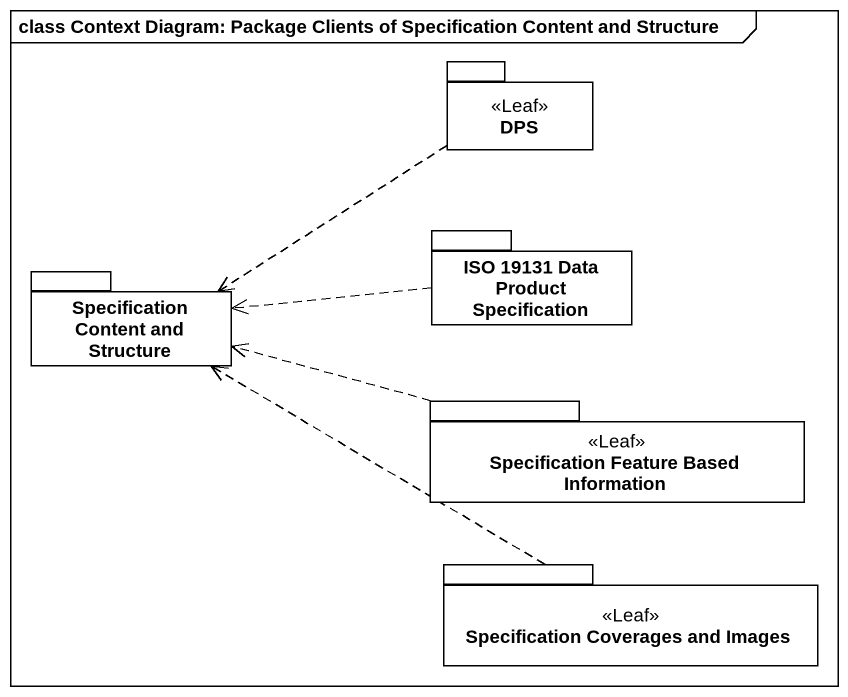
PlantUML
@startuml
mainframe class Context Diagram: Package Clients of Specification Content and Structure
package DPS <<Leaf>> {
}
package "ISO 19131 Data Product Specification" as ISO_19131_Data_Product {
}
package "Specification Content and Structure" as Specification_Content_and {
}
package "Specification Feature Based Information" as Specification_Feature_Based <<Leaf>> {
}
package "Specification Coverages and Images" as Specification_Coverages_and <<Leaf>> {
}
DPS .left.> Specification_Content_and
ISO_19131_Data_Product .left.> Specification_Content_and
Specification_Feature_Based .left.> Specification_Content_and
Specification_Coverages_and .left.> Specification_Content_and
@enduml
